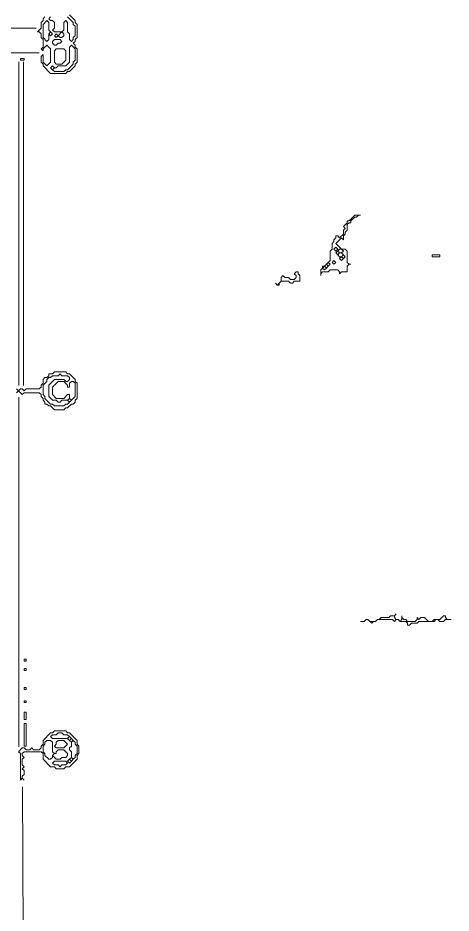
# Model space of a CAD drawing. Extents: x 10 to 1971, y 11 to 1392.
# Drawn here: x 1739.7 to 1969, y 534.6 to 1008.4 of the extents above; entities that cross this region are included whole.
import ezdxf

# ---------------------------------------------------------------- set-up
doc = ezdxf.new("R2010")
doc.units = 0
doc.layers.add('TRACE_STRAIGHT', color=5, linetype='Continuous', lineweight=0)
doc.layers.add('TRACE_TEXT_SYMBOL', color=6, linetype='Continuous', lineweight=0)

msp = doc.modelspace()

# ---------------------------------------------------------------- linework, layer by layer
at = {"layer": 'TRACE_STRAIGHT', "color": 5}
for p, q in [((1714.37, 1002.91), (1749.38, 1002.98)), ((1717, 990), (1751, 990)), ((1740.14, 985.13), (1740.15, 813.87)), ((1742.65, 813.87), (1742.66, 985.13)), ((1740.17, 807.63), (1740.21, 622.62)), ((1742.13, 601.38), (1742.76, 447.62))]:
    msp.add_line(p, q, dxfattribs=at)
at = {"layer": 'TRACE_TEXT_SYMBOL', "color": 6}
for points in [[(1754, 1009), (1753, 1008), (1753, 1007), (1752, 1006), (1752, 1003), (1750, 1001), (1751, 1001), (1752, 1000), (1752, 998), (1753, 997), (1753, 993), (1752, 992), (1753, 991), (1753, 992), (1755, 994), (1757, 992), (1757, 985), (1755, 983), (1753, 985), (1753, 989), (1752, 988), (1752, 985), (1753, 984), (1753, 983), (1757, 979), (1765, 979), (1766, 980), (1767, 980), (1770, 983), (1770, 984), (1771, 985), (1771, 992), (1770, 993), (1770, 994), (1769, 995), (1770, 996), (1770, 997), (1771, 998), (1771, 1005), (1770, 1006), (1770, 1007), (1767, 1010)], [(1766, 1009), (1769, 1006), (1769, 1005), (1770, 1004), (1770, 999), (1769, 998), (1769, 997), (1768, 996), (1767, 997), (1767, 1000), (1766, 1001), (1766, 1006), (1765, 1007), (1764, 1006), (1764, 1002), (1763, 1001), (1759, 1001), (1758, 1002), (1759, 1003), (1759, 1006), (1758, 1007), (1757, 1007), (1756, 1008), (1757, 1009)], [(1739, 810), (1740, 811), (1742, 809), (1743, 810), (1751, 810), (1752, 809), (1752, 808), (1753, 807), (1753, 806), (1754, 805), (1754, 804), (1755, 804), (1756, 803), (1757, 803), (1759, 801), (1764, 801), (1765, 802), (1766, 802), (1768, 804), (1769, 804), (1770, 805), (1770, 806), (1771, 807), (1771, 815), (1770, 816), (1770, 817), (1767, 820), (1766, 820), (1765, 821), (1759, 821), (1758, 820), (1756, 820), (1756, 819), (1755, 818), (1754, 818), (1753, 817), (1753, 815), (1752, 814), (1752, 813), (1751, 812), (1744, 812), (1743, 811), (1742, 812), (1741, 812), (1740, 811), (1739, 812)]]:
    msp.add_lwpolyline(points, dxfattribs=at)
for points in [[(1755, 1007), (1756, 1006), (1756, 1002), (1757, 1001), (1756, 1000), (1756, 997), (1755, 996), (1753, 998), (1753, 1005)], [(1756, 1000), (1757, 1001), (1758, 1000), (1757, 999)], [(1759, 999), (1760, 1000), (1761, 999), (1760, 998)], [(1763, 1001), (1764, 1000), (1764, 999), (1763, 998), (1762, 998), (1761, 999)], [(1758, 996), (1759, 997), (1762, 997), (1763, 996), (1762, 995), (1761, 995), (1760, 994), (1759, 994), (1758, 995)], [(1767, 993), (1768, 994), (1770, 992), (1770, 986), (1769, 985), (1769, 984), (1766, 981), (1765, 981), (1764, 980), (1759, 980), (1758, 981), (1759, 982), (1760, 982), (1761, 983), (1765, 983), (1767, 985)], [(1759, 991), (1760, 992), (1764, 992), (1765, 991), (1765, 986), (1763, 984), (1760, 984), (1759, 985)], [(1741, 987), (1743, 987), (1743, 986), (1741, 986)], [(1757, 982), (1758, 983), (1759, 982), (1758, 981)], [(1918, 904), (1915, 901), (1914, 901), (1914, 900), (1912, 898), (1913, 897), (1912, 896), (1912, 894), (1910, 892), (1909, 893), (1908, 893), (1908, 892), (1907, 891), (1907, 890), (1906, 889), (1906, 886), (1905, 885), (1905, 880), (1902, 877), (1901, 877), (1901, 876), (1900, 875), (1900, 872), (1900, 873), (1901, 874), (1904, 874), (1905, 875), (1909, 875), (1910, 874), (1910, 873), (1911, 874), (1914, 874), (1914, 877), (1915, 878), (1916, 878), (1915, 878), (1914, 879), (1914, 885), (1913, 886), (1911, 886), (1908, 889), (1911, 892), (1912, 891), (1912, 893), (1913, 894), (1913, 895), (1914, 896), (1914, 899), (1915, 900), (1916, 900), (1916, 901), (1918, 903), (1919, 903), (1920, 904), (1921, 904)], [(1907, 886), (1908, 887), (1909, 886), (1908, 885)], [(1908, 884), (1909, 885), (1910, 884), (1909, 883)], [(1909, 885), (1910, 886), (1911, 886), (1912, 885), (1911, 884), (1910, 884)], [(1909, 883), (1910, 884), (1911, 884), (1912, 883), (1911, 882), (1910, 882)], [(1910, 881), (1911, 882), (1912, 881), (1911, 880)], [(1911, 882), (1912, 883), (1913, 882), (1912, 881)], [(1959, 883), (1963, 883), (1963, 882), (1959, 882)], [(1901, 876), (1902, 877), (1903, 876), (1902, 875)], [(1902, 877), (1903, 878), (1904, 877), (1903, 876)], [(1903, 878), (1904, 879), (1905, 878), (1904, 877)], [(1906, 879), (1907, 880), (1908, 879), (1907, 878)], [(1887, 874), (1886, 873), (1887, 872), (1887, 871), (1886, 870), (1884, 870), (1883, 871), (1881, 871), (1880, 872), (1879, 871), (1879, 869), (1877, 867), (1876, 868), (1877, 867), (1878, 867), (1878, 868), (1879, 869), (1883, 869), (1884, 868), (1885, 868), (1886, 869), (1889, 869), (1889, 872), (1888, 873), (1888, 874)], [(1761, 819), (1762, 820), (1763, 819), (1766, 819), (1767, 818), (1767, 817), (1766, 816), (1765, 816), (1764, 817), (1759, 817), (1756, 814), (1756, 808), (1758, 806), (1760, 806), (1761, 805), (1762, 805), (1763, 806), (1766, 806), (1767, 805), (1766, 804), (1765, 804), (1764, 803), (1759, 803), (1758, 804), (1757, 804), (1754, 807), (1754, 808), (1753, 809), (1753, 814), (1755, 816), (1755, 817), (1756, 818), (1757, 818), (1758, 819)], [(1761, 816), (1764, 816), (1766, 814), (1766, 813), (1767, 813), (1767, 815), (1768, 816), (1769, 816), (1770, 815), (1770, 808), (1768, 806), (1767, 807), (1767, 809), (1766, 809), (1764, 807), (1760, 807), (1758, 809), (1758, 813)], [(1766, 806), (1767, 807), (1768, 806), (1767, 805)], [(1940, 693), (1939, 692), (1937, 692), (1936, 691), (1932, 691), (1931, 690), (1930, 690), (1929, 689), (1926, 689), (1925, 690), (1924, 690), (1923, 689), (1921, 689), (1923, 689), (1924, 690), (1925, 690), (1927, 688), (1928, 689), (1929, 689), (1930, 690), (1938, 690), (1939, 689), (1940, 690), (1941, 690), (1942, 689), (1945, 689), (1946, 688), (1946, 687), (1947, 687), (1948, 688), (1951, 688), (1952, 689), (1960, 689), (1961, 690), (1962, 690), (1963, 689), (1965, 689), (1966, 690), (1969, 690), (1967, 690), (1966, 691), (1966, 692), (1965, 692), (1963, 690), (1960, 690), (1959, 689), (1957, 689), (1955, 691), (1953, 691), (1952, 690), (1951, 691), (1951, 690), (1950, 689), (1946, 689), (1945, 690), (1944, 690), (1943, 691), (1943, 692), (1943, 690), (1942, 689), (1941, 690), (1940, 690), (1939, 691), (1939, 692)], [(1743, 669), (1744, 669), (1744, 668), (1743, 668)], [(1743, 664), (1744, 664), (1744, 663), (1743, 663)], [(1743, 654), (1744, 654), (1744, 653), (1743, 653)], [(1743, 647), (1744, 647), (1744, 646), (1743, 646)], [(1743, 641), (1744, 641), (1744, 637), (1743, 637)], [(1743, 635), (1744, 635), (1744, 623), (1743, 623)], [(1759, 631), (1758, 630), (1757, 630), (1753, 626), (1753, 624), (1752, 623), (1752, 622), (1751, 621), (1748, 621), (1747, 622), (1746, 621), (1744, 621), (1743, 622), (1742, 622), (1740, 620), (1741, 619), (1741, 605), (1742, 606), (1743, 605), (1742, 606), (1742, 607), (1743, 608), (1743, 610), (1742, 611), (1743, 612), (1742, 613), (1742, 616), (1743, 617), (1742, 618), (1742, 619), (1743, 620), (1752, 620), (1753, 619), (1753, 616), (1757, 612), (1759, 612), (1760, 611), (1764, 611), (1765, 612), (1767, 612), (1771, 616), (1771, 618), (1772, 619), (1772, 623), (1771, 624), (1771, 626), (1767, 630), (1766, 630), (1765, 631)], [(1754, 625), (1755, 626), (1757, 626), (1758, 625), (1758, 620), (1759, 619), (1758, 618), (1758, 617), (1757, 616), (1756, 616), (1754, 618), (1754, 619), (1753, 620), (1753, 623), (1754, 624)], [(1760, 629), (1761, 630), (1763, 630), (1764, 629), (1766, 629), (1767, 628), (1766, 627), (1758, 627), (1757, 628), (1758, 629)], [(1760, 625), (1761, 626), (1764, 626), (1766, 624), (1764, 622), (1760, 622), (1759, 623), (1760, 624)], [(1766, 627), (1767, 628), (1768, 627), (1767, 626)], [(1767, 626), (1768, 627), (1769, 626), (1768, 625)], [(1768, 625), (1769, 626), (1770, 625), (1770, 624), (1771, 623), (1771, 619), (1770, 618), (1770, 617), (1769, 616), (1768, 617), (1768, 620), (1767, 621), (1767, 622), (1768, 623)], [(1760, 620), (1761, 621), (1764, 621), (1766, 619), (1766, 618), (1765, 617), (1763, 617), (1762, 616), (1760, 616), (1758, 618), (1759, 619), (1760, 619)], [(1767, 616), (1768, 617), (1769, 616), (1768, 615)], [(1758, 614), (1759, 615), (1765, 615), (1766, 614), (1765, 613), (1763, 613), (1762, 612), (1761, 613), (1759, 613)], [(1766, 615), (1767, 616), (1768, 615), (1767, 614)]]:
    msp.add_lwpolyline(points, close=True, dxfattribs=at)

doc.saveas('drawing.dxf')
